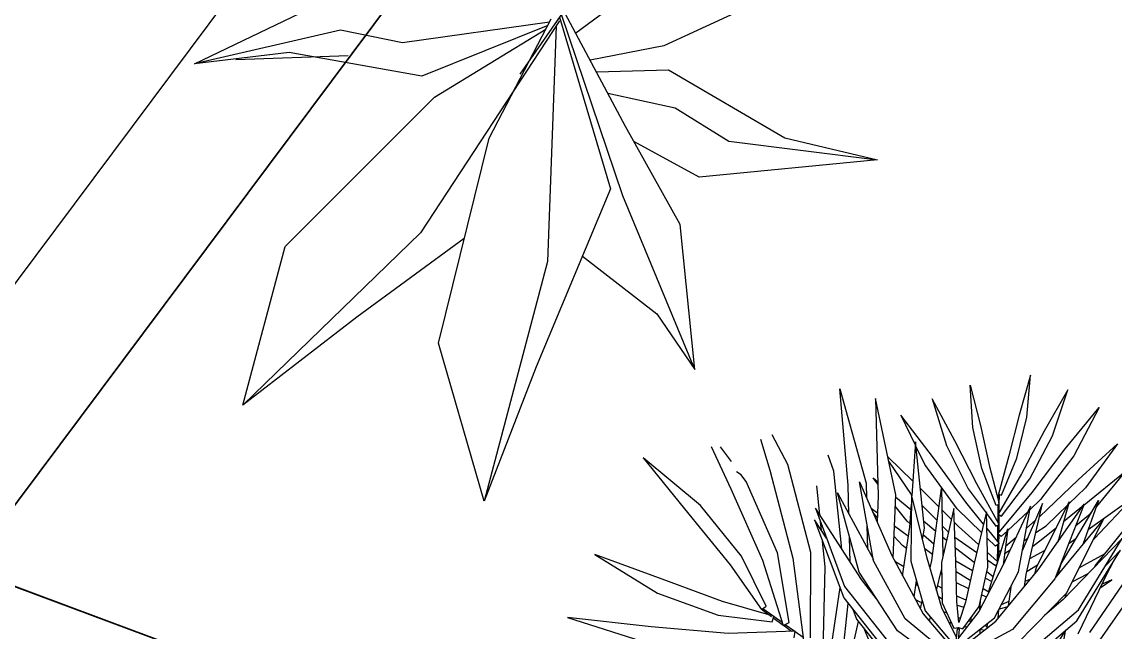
# Model space of a CAD drawing. Header units: metres. Extents: x 251860 to 269438, y 1966787 to 1972367.
# Drawn here: x 253611.685 to 253614.113, y 1969011.629 to 1969012.982 of the extents above; entities that cross this region are included whole.
import ezdxf

# ---------------------------------------------------------------- set-up
doc = ezdxf.new("R2010")
doc.units = ezdxf.units.M
doc.header["$MEASUREMENT"] = 0
doc.layers.get('0').update_dxf_attribs({"linetype": 'CONTINUOUS', "lineweight": 100})
doc.layers.add('PDF3_POINTS_line', color=6, linetype='CONTINUOUS')
doc.layers.add('zelen', color=74, linetype='CONTINUOUS')
doc.layers.add('Wall', color=7, linetype='CONTINUOUS', lineweight=20)

# ---------------------------------------------------------------- blocks, each defined once
blk = doc.blocks.new('z_25')
at = {"linetype": 'ByBlock', "lineweight": -2}
for p, q in [((-76.2, 536.5), (-39.3, 750.7)), ((-61.4, 377.5), (-39.3, 750.7)), ((-39.3, 750.7), (75.6, 531)), ((-405.8, 610.9), (-193.8, 482.3)), ((-326.5, 408.5), (-405.8, 610.9)), ((-231.6, 280), (-405.8, 610.9)), ((-115.8, 339.3), (-76.2, 536.5)), ((75.6, 531), (61.4, 212.4)), ((-193.8, 482.3), (-41.1, 202.3)), ((234.2, 233.9), (362.2, 420.5)), ((362.2, 420.5), (261.8, 169.1)), ((268.5, 311.3), (362.2, 420.5)), ((-228.2, 134.9), (-326.5, 408.5)), ((0, 0), (-61.4, 377.5)), ((199.5, 254.6), (320.8, 373.9)), ((96.8, 202.2), (268.5, 311.3)), ((-1.5, 9.4), (-231.6, 280)), ((-407.2, 226.6), (-506.1, 249.7)), ((-506.1, 249.7), (-341.5, 103.5)), ((-506.1, 249.7), (-248.8, 130.2)), ((-265.3, 238.1), (-407.2, 226.6)), ((152.6, 184.8), (234.2, 233.9)), ((-41.1, 202.3), (11.3, 6.6)), ((61.4, 212.4), (6.8, 23.5)), ((8.4, 17.5), (96.8, 202.2)), ((9.9, 12), (152.6, 184.8)), ((3.7, -3.9), (-228.2, 134.9)), ((-248.8, 130.2), (6, -9.8)), ((-341.5, 103.5), (-180.8, 50.3)), ((-10.4, 99.5), (28, -182.6)), ((-314.5, 31.3), (-205.7, 58.5)), ((-180.8, 50.3), (24.7, -22.4)), ((-495.6, -170), (-314.5, 31.3)), ((-127.4, 31.4), (-217.4, -21.1)), ((-93, 19.2), (-171.1, -56.8)), ((-141.4, -78.6), (-74.3, 12.6)), ((-30.3, -2.9), (-83.2, -275.9)), ((-217.4, -21.1), (-311, -39.1)), ((-311, -39.1), (-495.6, -170)), ((-171.1, -56.8), (-370, -99.9)), ((-264.8, -372.7), (-141.4, -78.6)), ((-370, -99.9), (-495.6, -170))]:
    blk.add_line(p, q, dxfattribs=at)
blk = doc.blocks.new('z_49')
at = {"color": 67, "ltscale": 2, "true_color": 0x727430}
for p, q in [((1.172, 9.513), (0.725, 7.886)), ((1.047, 7.787), (1.172, 9.513)), ((-1.315, 9.121), (-1.19, 7.407)), ((-0.868, 7.506), (-1.315, 9.121)), ((-2.878, 8.782), (-2.262, 6.884)), ((-1.918, 7.073), (-2.878, 8.782)), ((2.303, 8.382), (1.776, 7.437)), ((2.296, 7.795), (2.426, 8.198)), ((0.725, 7.886), (0.325, 6.419)), ((0.647, 6.32), (1.047, 7.787)), ((-1.19, 7.407), (-0.79, 5.963)), ((-0.467, 6.063), (-0.868, 7.506)), ((1.776, 7.437), (0.854, 5.87)), ((2.119, 7.246), (2.182, 7.443)), ((2.174, 7.562), (2.183, 7.432)), ((3.113, 7.546), (2.653, 6.954)), ((3.009, 6.69), (3.356, 7.384)), ((1.198, 5.682), (2.119, 7.246)), ((-0.997, 5.529), (-1.918, 7.073)), ((2.653, 6.954), (1.3, 5.324)), ((1.656, 5.064), (3.009, 6.69)), ((3.431, 5.265), (5.145, 6.73)), ((5.145, 6.73), (3.717, 4.955)), ((0.325, 6.419), (-0.094, 5.218)), ((0.035, 5.178), (0.647, 6.32)), ((-0.79, 5.963), (-0.178, 4.854)), ((-0.092, 5.012), (-0.467, 6.063)), ((0.854, 5.87), (-0.098, 4.596)), ((3.505, 5.725), (3.733, 6.051)), ((5.441, 5.922), (3.642, 4.556)), ((3.9, 4.239), (5.441, 5.922)), ((0.04, 4.523), (1.198, 5.682)), ((2.139, 4.516), (3.505, 5.725)), ((2.488, 5.398), (2.999, 5.851)), ((-0.046, 4.29), (-0.997, 5.529)), ((2.326, 5.432), (1.245, 3.824)), ((2.557, 5.572), (1.469, 3.964)), ((1.831, 3.737), (2.557, 5.572)), ((1.94, 3.881), (3.147, 5.365)), ((2.139, 4.956), (2.326, 5.432)), ((3.147, 5.365), (2.369, 3.78)), ((1.3, 5.324), (-0.101, 4.007)), ((-0.094, 5.218), (0.035, 5.178)), ((-0.092, 4.932), (-0.091, 5.179)), ((-0.091, 5.179), (-0.071, 5.203)), ((-0.091, 5.179), (-0.052, 5.179)), ((-0.071, 5.203), (-0.071, 5.179)), ((-0.052, 5.179), (-0.071, 5.203)), ((-0.052, 5.179), (-0.05, 4.66)), ((2.22, 5.16), (2.366, 5.29)), ((2.352, 3.762), (3.647, 5.099)), ((3.647, 5.099), (2.698, 3.49)), ((2.9, 4.861), (3.431, 5.265)), ((5.471, 5.222), (5.106, 4.542)), ((5.11, 4.023), (5.471, 5.222)), ((-0.178, 4.854), (-0.057, 4.891)), ((-0.094, 4.602), (-0.092, 4.881)), ((-0.05, 4.894), (-0.051, 4.898)), ((-0.051, 4.893), (-0.05, 4.894)), ((0.042, 3.908), (1.656, 5.064)), ((1.582, 4.593), (2.031, 4.992)), ((3.717, 4.955), (3.437, 4.743)), ((3.859, 4.721), (3.908, 4.893)), ((3.908, 4.893), (3.897, 4.75)), ((4.39, 4.096), (4.508, 4.903)), ((6.209, 4.848), (5.523, 3.945)), ((5.721, 3.849), (6.209, 4.848)), ((-0.098, 4.596), (0.04, 4.523)), ((-0.095, 4.354), (-0.094, 4.593)), ((-0.044, 3.482), (1.582, 4.593)), ((4.119, 3.942), (4.438, 4.826)), ((-0.05, 4.57), (-0.048, 4.294)), ((2.007, 4.181), (2.474, 4.537)), ((2.49, 4.025), (2.93, 4.359)), ((3.642, 4.556), (3.126, 4.217)), ((3.221, 4.279), (3.256, 4.436)), ((3.301, 4.332), (3.306, 4.52)), ((3.656, 3.242), (5.165, 4.578)), ((5.165, 4.578), (4.096, 3.913)), ((4.868, 4.098), (5.09, 4.513)), ((-0.182, 4.218), (-0.046, 4.29)), ((-0.048, 4.288), (-0.047, 4.057)), ((2.67, 3.433), (3.9, 4.239)), ((3.556, 3.665), (3.678, 4.094)), ((3.814, 3.738), (3.853, 4.207)), ((4.463, 2.885), (4.868, 4.098)), ((6.212, 3.692), (6.981, 4.316)), ((6.981, 4.316), (6.356, 3.572)), ((1.389, 4.038), (0.033, 3.337)), ((1.245, 3.824), (0.785, 2.197)), ((1.469, 3.964), (1.002, 2.33)), ((1.351, 2.359), (1.94, 3.881)), ((4.121, 3.943), (2.846, 3.053)), ((3.127, 2.782), (4.121, 3.943)), ((3.281, 3.428), (3.29, 3.839)), ((4.113, 3.924), (4.119, 3.941)), ((4.255, 3.253), (4.355, 3.862)), ((4.708, 2.813), (5.11, 4.023)), ((5.523, 3.945), (4.999, 2.946)), ((5.201, 2.852), (5.721, 3.849)), ((-0.042, 2.953), (1.2, 3.663)), ((1.673, 3.191), (1.831, 3.737)), ((1.679, 2.376), (2.352, 3.762)), ((1.779, 3.556), (1.822, 3.575)), ((3.032, 3.425), (3.095, 3.711)), ((3.479, 3.53), (3.936, 3.814)), ((3.547, 3.572), (3.556, 3.665)), ((3.972, 3.103), (4.054, 3.595)), ((5.564, 2.963), (6.212, 3.692)), ((6.356, 3.572), (5.71, 2.845)), ((1.154, 3.501), (1.018, 3.295)), ((2.698, 3.49), (2.02, 2.102)), ((2.463, 3.009), (3.479, 3.53)), ((2.632, 3.356), (2.653, 3.107)), ((3.03, 3.3), (3.032, 3.425)), ((3.144, 2.663), (4.636, 3.455)), ((4.636, 3.455), (3.384, 2.514)), ((3.749, 2.984), (3.781, 3.353)), ((7.989, 3.314), (7.079, 2.984)), ((7.143, 2.808), (7.989, 3.314)), ((0.028, 2.81), (0.998, 3.224)), ((1.018, 3.295), (0.621, 1.872)), ((1.705, 3.301), (1.718, 3.308)), ((3.417, 3.12), (3.656, 3.242)), ((3.483, 2.843), (3.512, 3.168)), ((4.189, 2.851), (4.239, 3.157)), ((0.944, 3.031), (0.781, 2.772)), ((2.846, 3.053), (2.104, 2.105)), ((2.477, 3.017), (2.48, 3.046)), ((4.425, 2.95), (3.236, 2.452)), ((3.272, 2.731), (3.275, 2.954)), ((3.456, 2.198), (4.425, 2.95)), ((3.911, 2.734), (3.944, 2.935)), ((4.347, 2.103), (4.463, 2.885)), ((4.533, 2.178), (4.708, 2.813)), ((4.744, 1.878), (5.201, 2.852)), ((4.999, 2.946), (4.782, 2.28)), ((5.061, 2.192), (5.564, 2.963)), ((5.71, 2.845), (5.18, 2.216)), ((7.079, 2.984), (6.172, 2.624)), ((6.234, 2.446), (7.143, 2.808)), ((2.218, 2.507), (2.552, 2.678)), ((2.385, 1.834), (3.127, 2.782)), ((2.485, 2.644), (2.49, 2.599)), ((2.982, 2.596), (3.144, 2.663)), ((3.02, 2.612), (3.02, 2.645)), ((3.456, 2.544), (3.458, 2.57)), ((3.72, 2.655), (3.731, 2.774)), ((4.084, 1.995), (4.15, 2.615)), ((4.15, 2.615), (4.173, 2.754)), ((6.172, 2.624), (5.303, 2.304)), ((1.338, 0.868), (1.351, 2.359)), ((1.59, 1.016), (1.679, 2.376)), ((2.081, 2.226), (2.255, 2.298)), ((2.186, 2.442), (2.206, 2.327)), ((2.206, 2.327), (2.217, 2.282)), ((3.236, 2.452), (2.49, 1.891)), ((2.643, 2.163), (3.104, 2.352)), ((3.015, 2.285), (3.015, 2.316)), ((3.686, 1.833), (3.697, 2.383)), ((3.697, 2.383), (3.697, 2.385)), ((3.899, 2.542), (3.908, 1.924)), ((5.291, 2.293), (5.163, 2.203)), ((5.303, 2.275), (5.291, 2.293)), ((5.291, 2.293), (5.303, 2.288)), ((5.303, 2.304), (5.328, 2.232)), ((5.328, 2.232), (6.234, 2.446)), ((8.219, 2.403), (7.117, 2.29)), ((7.141, 2.07), (8.219, 2.403)), ((2.02, 2.102), (1.745, 0.99)), ((2.104, 2.105), (1.869, 1.17)), ((2.554, 2.05), (2.566, 1.948)), ((2.712, 1.638), (3.456, 2.198)), ((2.752, 2.208), (2.765, 2.097)), ((3.27, 2.058), (3.294, 1.667)), ((3.464, 2.204), (3.509, 1.758)), ((4.806, 2.29), (3.67, 1.827)), ((3.78, 1.509), (4.806, 2.29)), ((4.499, 2.056), (4.378, 1.62)), ((4.779, 2.269), (4.663, 1.916)), ((6, 2.14), (4.919, 2.037)), ((4.919, 2.037), (4.927, 1.948)), ((4.925, 2.038), (5.101, 2.16)), ((4.974, 2.042), (5.12, 2.145)), ((5.12, 2.145), (5.061, 2.192)), ((5.12, 2.145), (5.158, 2.19)), ((5.123, 2.147), (5.303, 2.275)), ((5.303, 2.288), (5.297, 2.284)), ((5.303, 2.275), (5.303, 2.288)), ((7.117, 2.29), (6, 2.14)), ((6.021, 1.919), (7.141, 2.07)), ((1.967, 1.885), (2.058, 1.923)), ((2.028, 1.15), (2.385, 1.834)), ((2.49, 1.891), (2.168, 1.332)), ((3.67, 1.827), (2.813, 1.462)), ((3.06, 1.9), (3.117, 1.592)), ((4.28, 1.649), (4.32, 1.92)), ((4.549, 1.776), (4.715, 1.892)), ((4.592, 1.773), (4.742, 1.879)), ((4.663, 1.916), (4.744, 1.878)), ((4.746, 1.881), (4.922, 2.006)), ((4.768, 1.929), (4.919, 2.034)), ((4.927, 1.948), (6.021, 1.919)), ((2.341, 1.749), (2.361, 1.666)), ((2.342, 1.307), (2.712, 1.638)), ((2.647, 1.58), (2.698, 1.424)), ((2.816, 1.716), (2.864, 1.484)), ((3.343, 1.17), (4.775, 1.651)), ((3.913, 1.611), (3.917, 1.389)), ((3.988, 1.387), (4.34, 1.631)), ((5.514, 1.53), (4.013, 1.25)), ((4.021, 1.41), (4.054, 1.718)), ((4.775, 1.651), (4.031, 1.254)), ((4.106, 0.871), (5.514, 1.53)), ((4.218, 1.509), (4.375, 1.62)), ((4.378, 1.62), (4.28, 1.649)), ((4.378, 1.622), (4.543, 1.738)), ((4.39, 1.666), (4.545, 1.773)), ((4.539, 1.675), (4.545, 1.777)), ((4.733, 1.636), (4.539, 1.675)), ((4.545, 1.777), (5.789, 1.687)), ((4.744, 1.634), (5.39, 1.507)), ((5.789, 1.687), (7.066, 1.651)), ((8.31, 1.576), (7.054, 1.399)), ((7.066, 1.651), (8.31, 1.576)), ((2.168, 1.332), (2.241, 1.249)), ((2.214, 1.506), (2.23, 1.438)), ((2.813, 1.462), (2.341, 1.307)), ((2.429, 1.385), (2.444, 1.341)), ((2.922, 1.144), (3.78, 1.509)), ((3.317, 1.313), (3.326, 1.159)), ((3.544, 1.409), (3.561, 1.243)), ((3.675, 1.281), (3.678, 1.466)), ((3.917, 1.389), (3.971, 1.381)), ((4.094, 1.422), (4.175, 1.48)), ((4.163, 0.685), (5.724, 1.342)), ((4.169, 1.447), (4.184, 1.518)), ((4.184, 1.518), (4.297, 1.49)), ((4.266, 1.379), (4.412, 1.325)), ((4.419, 1.461), (4.735, 1.385)), ((5.724, 1.342), (4.556, 1.081)), ((5.045, 1.31), (5.303, 1.248)), ((5.774, 1.432), (5.443, 1.497)), ((7.054, 1.399), (5.774, 1.432)), ((1.689, 0.959), (2.203, 1.249)), ((2.222, 1.216), (1.713, 0.916)), ((2.82, 1.082), (2.048, 1.114)), ((2.203, 1.249), (2.222, 1.216)), ((2.203, 1.249), (2.239, 1.248)), ((2.239, 1.248), (2.212, 1.232)), ((2.222, 1.216), (2.239, 1.248)), ((2.241, 1.249), (2.276, 1.145)), ((2.276, 1.145), (2.922, 1.144)), ((2.348, 1.144), (2.369, 1.1)), ((2.51, 1.144), (2.527, 1.094)), ((2.533, 1.094), (2.599, 1.144)), ((4.013, 1.25), (2.82, 1.082)), ((2.869, 1.089), (3.039, 1.194)), ((2.936, 1.131), (2.943, 1.099)), ((3.179, 1.254), (3.201, 1.136)), ((3.315, 1.152), (3.343, 1.17)), ((4.781, 1.187), (4.873, 1.152)), ((5.085, 1.073), (5.352, 0.973)), ((5.431, 1.219), (6.653, 0.99)), ((2.936, 0.198), (1.713, 0.801)), ((1.769, 0.949), (2.869, 0.631)), ((1.987, 0.967), (2.914, 0.703)), ((2.428, 0.759), (2.506, 0.819)), ((2.502, 0.816), (2.544, 0.725)), ((2.632, 0.783), (2.653, 0.72)), ((2.914, 0.703), (4.106, 0.871)), ((3.333, 0.599), (3.771, 0.823)), ((3.682, 0.811), (3.713, 0.793)), ((4.437, 0.592), (6.121, 0.857)), ((4.517, 0.834), (4.879, 0.661)), ((4.791, 0.949), (5.024, 0.872)), ((5.024, 0.872), (5.465, 0.754)), ((6.121, 0.857), (5.205, 0.532)), ((5.352, 0.973), (6.046, 0.845)), ((6.604, 0.742), (6.074, 0.84)), ((6.653, 0.99), (7.871, 0.734)), ((2.626, 0.702), (2.714, 0.759)), ((2.869, 0.631), (4.41, 0.524)), ((2.962, 0.625), (3.127, 0.733)), ((2.965, 0.625), (3.005, 0.653)), ((3.142, 0.722), (3.15, 0.736)), ((3.296, 0.602), (3.142, 0.722)), ((3.26, 0.751), (3.429, 0.648)), ((3.915, 0.559), (4.163, 0.685)), ((4.023, 0.614), (4.146, 0.543)), ((4.236, 0.715), (4.5, 0.602)), ((4.297, 0.532), (4.437, 0.592)), ((4.41, 0.524), (6.278, 0.542)), ((6.278, 0.542), (4.473, 0.089)), ((5.251, 0.548), (5.308, 0.533)), ((5.673, 0.698), (6.247, 0.544)), ((6.247, 0.544), (6.258, 0.541)), ((6.267, 0.539), (7.451, 0.21)), ((7.871, 0.734), (6.604, 0.742)), ((4.841, 0.175), (6.54, 0.324)), ((5.325, 0.302), (5.519, 0.235)), ((6.54, 0.324), (5.497, 0.027)), ((5.762, 0.412), (6.181, 0.301)), ((6.181, 0.301), (6.234, 0.297)), ((7.451, 0.21), (6.403, 0.285)), ((4.473, 0.089), (2.936, 0.198)), ((6.258, -0.024), (4.497, 0.095)), ((4.588, 0.089), (4.841, 0.175)), ((4.879, 0.191), (4.907, 0.181)), ((5.849, 0.12), (5.837, 0.124)), ((7.033, -0.286), (5.849, 0.12)), ((2.758, -0.077), (4.37, -0.327)), ((4.191, -0.35), (3.639, -0.214)), ((3.677, -0.223), (3.684, -0.221)), ((4.37, -0.327), (6.258, -0.024)), ((5.013, -0.224), (5.12, -0.278)), ((5.742, -0.107), (5.766, -0.116)), ((5.766, -0.116), (7.033, -0.286)), ((2.333, -0.486), (3.973, -0.901)), ((2.557, -0.365), (4.206, -0.777)), ((6.143, -0.639), (4.191, -0.35)), ((4.262, -0.361), (4.363, -0.326)), ((4.65, -0.282), (5.021, -0.469)), ((5.021, -0.469), (5.063, -0.479)), ((5.12, -0.278), (5.634, -0.519)), ((5.23, -0.504), (5.263, -0.498)), ((5.263, -0.498), (6.964, -0.595)), ((4.206, -0.777), (6.143, -0.639)), ((5.906, -0.768), (5.401, -0.692)), ((3.619, -0.82), (2.379, -1.403)), ((3.401, -0.833), (3.647, -0.818)), ((3.747, -1.103), (5.299, -0.827)), ((3.973, -0.901), (5.906, -0.768)), ((4.917, -0.895), (5.22, -1.003)), ((5.22, -1.003), (5.008, -0.879)), ((5.299, -0.827), (5.544, -0.793)), ((3.931, -1.298), (5.277, -1.277)), ((5.271, -1.571), (3.923, -1.59))]:
    blk.add_line(p, q, dxfattribs=at)

msp = doc.modelspace()

# ---------------------------------------------------------------- linework, layer by layer
at = {"layer": 'PDF3_POINTS_line', "lineweight": 30}
for p, q in [((253634.2674, 1969042.61937, 520.1345), (253610.87377, 1969011.33745, 520.1345)), ((253613.42763, 1969011.07627, 520.1345), (253608.36779, 1969012.9575, 520.1345))]:
    msp.add_line(p, q, dxfattribs=at)
at = {"layer": 'Wall', "lineweight": 35, "ltscale": 2}
for p, q in [((253634.50187, 1969042.44403, 520.1345), (253611.56402, 1969011.76915, 520.1345)), ((253613.42763, 1969011.07627, 520.1345), (253608.36779, 1969012.9575, 520.1345))]:
    msp.add_line(p, q, dxfattribs=at)

# ---------------------------------------------------------------- block references
at = {"layer": 'zelen'}
for name, p, xscale, yscale, zscale, rotation in [('z_25', (253612.87959, 1969012.98465, 520.1345), 0.0014706189071413, 0.0014706189071413, 0.0014706189071413, 137.477477591484), ('z_49', (253613.73736, 1969011.3955, 520.1345), 0.0953833472450015, 0.0953833472450015, 0.0953833472450015, 54.33545139389092)]:
    msp.add_blockref(name, p, dxfattribs=dict(at, xscale=xscale, yscale=yscale, zscale=zscale, rotation=rotation))

doc.saveas('drawing.dxf')
